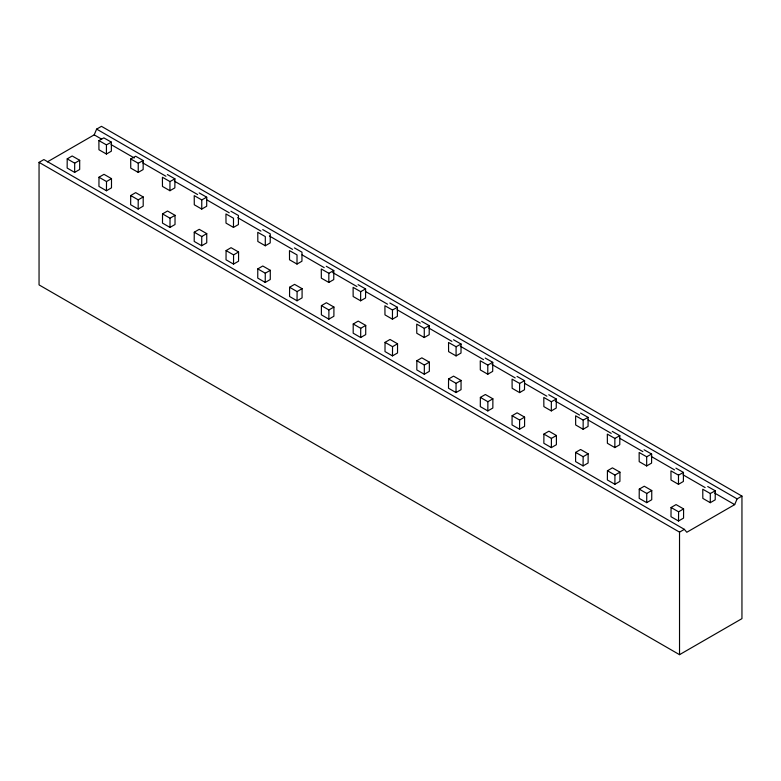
<?xml version="1.0" encoding="UTF-8"?>
<svg xmlns="http://www.w3.org/2000/svg" width="781" height="781" viewBox="0 0 781 781"><rect width="100%" height="100%" fill="white"/><g stroke="black" fill="none" stroke-linecap="round" stroke-linejoin="round"><path stroke-width="1.17" d="M79.691 160.281L79.682 169.467L74.644 172.386L67.146 168.061L67.205 158.855L72.174 155.975L79.691 160.281L74.693 163.18L74.644 172.386M111.498 178.634L111.488 187.831L106.45 190.759L98.943 186.434L98.992 177.219L103.98 174.329L111.498 178.634L106.509 181.543L106.45 190.759M143.206 196.949L143.196 206.135L138.169 209.054L130.652 204.739L130.71 195.533L135.689 192.634L143.206 196.949L138.217 199.848L138.169 209.054M175.032 215.312L175.022 224.508L169.985 227.417L162.487 223.102L162.536 213.896L167.515 211.007L175.032 215.312L170.033 218.211L169.985 227.417M206.75 233.626L206.74 242.823L201.703 245.751L194.196 241.427L194.254 232.211L199.233 229.321L206.75 233.626L201.762 236.536L201.703 245.751M238.576 251.999L238.556 261.196L233.529 264.105L226.031 259.79L226.08 250.584L231.049 247.684L238.576 251.999L233.568 254.899L233.529 264.105M106.411 154.033L106.441 144.875L98.894 140.6L98.933 149.747L106.411 154.033L111.351 151.182L111.39 142.152L103.844 137.876L98.894 140.6M138.227 172.396L138.247 163.239L130.7 158.963L130.749 168.11L138.227 172.396L143.138 169.555L143.206 160.525L135.66 156.249L130.7 158.963M201.752 209.074L201.771 199.916L194.225 195.641L194.284 204.778L201.752 209.074L206.692 206.223L206.731 197.202L199.184 192.927M270.285 270.304L270.275 279.5L265.228 282.429L257.74 278.095L257.789 268.889L262.767 265.999L270.285 270.304L265.286 273.213L265.228 282.429M297.005 264.066L297.024 254.899L289.478 250.623L289.526 259.78L297.005 264.066L301.944 261.215L301.983 252.185L294.437 247.909M302.091 288.667L302.081 297.864L297.044 300.792L289.556 296.468L289.605 287.262L294.574 284.362L302.091 288.667L297.102 291.577L297.044 300.792M328.821 282.439L328.84 273.272L321.294 268.996L321.333 278.153L328.821 282.439L333.76 279.588L333.799 270.548L326.253 266.272M333.917 307.04L333.897 316.237L328.86 319.156L321.372 314.831L321.411 305.625L326.399 302.735L333.917 307.04L328.908 309.95L328.86 319.156M360.627 300.802L360.656 291.645L353.11 287.369L353.149 296.516L360.627 300.802L365.567 297.951L365.615 288.931L358.059 284.655M365.733 325.404L365.713 334.6L360.676 337.529L353.178 333.204L353.227 323.988L358.215 321.098L365.733 325.404L360.724 328.313L360.676 337.529M392.443 319.175L392.472 310.018L384.916 305.742L384.965 314.88L392.443 319.175L397.383 316.325L397.422 307.294L389.875 303.018M397.549 343.777L397.529 352.973L392.482 355.892L384.994 351.567L385.043 342.361L390.022 339.462L397.549 343.777L392.54 346.676L392.482 355.892M424.259 337.538L424.278 328.381L416.732 324.105L416.771 333.253L424.259 337.538L429.199 334.688L429.238 325.657L421.691 321.381M429.365 362.14L429.335 371.336L424.298 374.255L416.81 369.93L416.859 360.724L421.838 357.835L429.365 362.14L424.356 365.049L424.298 374.255M456.075 355.902L456.094 346.744L448.548 342.469L448.587 351.616L456.075 355.902L461.005 353.051L461.054 344.03L453.507 339.755M461.063 380.445L461.044 389.641L456.016 392.56L448.499 388.245L448.558 379.029L453.546 376.13L461.063 380.445L456.065 383.344L456.016 392.56M492.879 398.808L492.85 408.014L487.832 410.923L480.305 406.618L480.364 397.402L485.362 394.503L492.879 398.808L487.881 401.717L487.832 410.923M524.607 417.122L524.578 426.328L519.56 429.238L512.033 424.932L512.102 415.717L517.09 412.817L524.607 417.122L519.609 420.032L519.56 429.238M169.936 190.72L169.965 181.553L162.419 177.277L162.458 186.425L169.936 190.72L174.856 187.86L174.915 178.829L167.368 174.554M233.47 227.408L233.499 218.231L225.953 213.955L226.002 223.102L233.47 227.408L238.42 224.547L238.459 215.507L230.912 211.231M265.286 245.771L265.315 236.594L257.769 232.318L257.828 241.466L265.286 245.771L270.206 242.911L270.275 233.87L262.728 229.594M487.774 374.226L487.803 365.059L480.256 360.783L480.315 369.921L487.774 374.226L492.694 371.365L492.762 362.335L485.216 358.059M519.59 392.599L519.619 383.422L512.072 379.146L512.131 388.284L519.59 392.599L524.51 389.729L524.578 380.698L517.032 376.422M551.318 410.913L551.347 401.727L543.801 397.451L543.859 406.608L551.318 410.913L556.238 408.053L556.306 399.013L548.76 394.737M556.423 435.495L556.394 444.692L551.366 447.611L543.849 443.296L543.908 434.09L548.906 431.18L556.423 435.495L551.415 438.405L551.366 447.611M583.134 429.277L583.163 420.1L575.617 415.824L575.665 424.971L583.134 429.277L588.054 426.416L588.113 417.376L580.566 413.1M588.142 453.8L588.103 463.006L583.085 465.915L575.587 461.6L575.636 452.394L580.615 449.495L588.142 453.8L583.134 456.709L583.085 465.915M614.842 447.591L614.872 438.405L607.325 434.129L607.384 443.276L614.842 447.591L619.763 444.731L619.831 435.691L612.284 431.415M619.948 472.163L619.919 481.369L614.891 484.279L607.374 479.973L607.433 470.758L612.431 467.858L619.948 472.163L614.94 475.073L614.891 484.279M646.658 465.954L646.688 456.778L639.141 452.502L639.19 461.649L646.658 465.954L651.579 463.094L651.637 454.054L644.091 449.778M651.764 490.536L651.735 499.733L646.707 502.652L639.19 498.346L639.248 489.131L644.247 486.221L651.764 490.536L646.756 493.446L646.707 502.652M678.474 484.327L678.494 475.151L670.947 470.875L671.006 480.012L678.474 484.327L683.385 481.457L683.453 472.427L675.907 468.151M710.28 502.691L710.31 493.514L702.763 489.238L702.822 498.385L710.28 502.691L715.201 499.83L715.269 490.8L707.723 486.524M683.6 508.909L683.551 518.106L678.523 521.015L670.996 516.71L671.064 507.494L676.063 504.594L683.6 508.909L678.601 511.828L678.523 521.015M47.368 161.882L94.198 134.849L96.639 129.109L101.471 126.327L741.95 496.101L741.95 618.64L679.529 654.673L39.05 284.899L39.05 162.36L43.882 159.568L684.361 529.352L686.802 532.261L734.677 504.624L737.118 498.883L741.95 496.101M39.05 162.36L679.529 532.134L684.361 529.352M106.441 144.875L111.39 142.152M138.247 163.239L143.206 160.525M169.965 181.553L174.915 178.829M201.771 199.916L206.731 197.202M328.84 273.272L333.799 270.548M360.656 291.645L365.615 288.931M392.472 310.018L397.422 307.294M424.278 328.381L429.238 325.657M456.094 346.744L461.054 344.03M487.803 365.059L492.762 362.335M519.619 383.422L524.578 380.698M551.347 401.727L556.306 399.013M583.163 420.1L588.113 417.376M614.872 438.405L619.831 435.691M646.688 456.778L651.637 454.054M678.494 475.151L683.453 472.427M710.31 493.514L715.269 490.8M130.71 195.533L138.217 199.848M448.558 379.029L456.065 383.344M480.364 397.402L487.881 401.717M512.102 415.717L519.609 420.032M543.908 434.09L551.415 438.405M607.433 470.758L614.94 475.073M639.248 489.131L646.756 493.446M671.064 507.494L678.601 511.828M96.639 129.109L737.118 498.883M94.198 134.849L101.589 139.116M111.078 144.592L134.293 157.996M142.738 162.868L165.953 176.272M174.388 181.143L197.603 194.547M207.102 200.034L229.253 212.822M237.697 217.694L260.913 231.098M269.357 235.969L292.563 249.373M302.062 254.86L324.222 267.649M332.657 272.52L356.927 286.539M365.371 291.411L387.532 304.2M397.021 309.686L420.237 323.09M428.681 327.961L451.896 341.365M460.331 346.237L483.546 359.641M491.991 364.512L515.206 377.916M524.695 383.393L546.856 396.192M555.301 401.063L579.57 415.072M588.005 419.944L611.22 433.348M619.665 438.219L642.88 451.623M651.315 456.495L674.53 469.898M682.975 474.77L705.126 487.569M714.625 493.045L734.677 504.624M98.992 177.219L106.509 181.543M162.536 213.896L170.033 218.211M194.254 232.211L201.762 236.536M226.08 250.584L233.568 254.899M257.789 268.889L265.286 273.213M289.605 287.262L297.102 291.577M321.411 305.625L328.908 309.95M353.227 323.988L360.724 328.313M67.205 158.855L74.693 163.18M385.043 342.361L392.54 346.676M416.859 360.724L424.356 365.049M575.636 452.394L583.134 456.709M679.529 532.134L679.529 654.673"/></g></svg>
